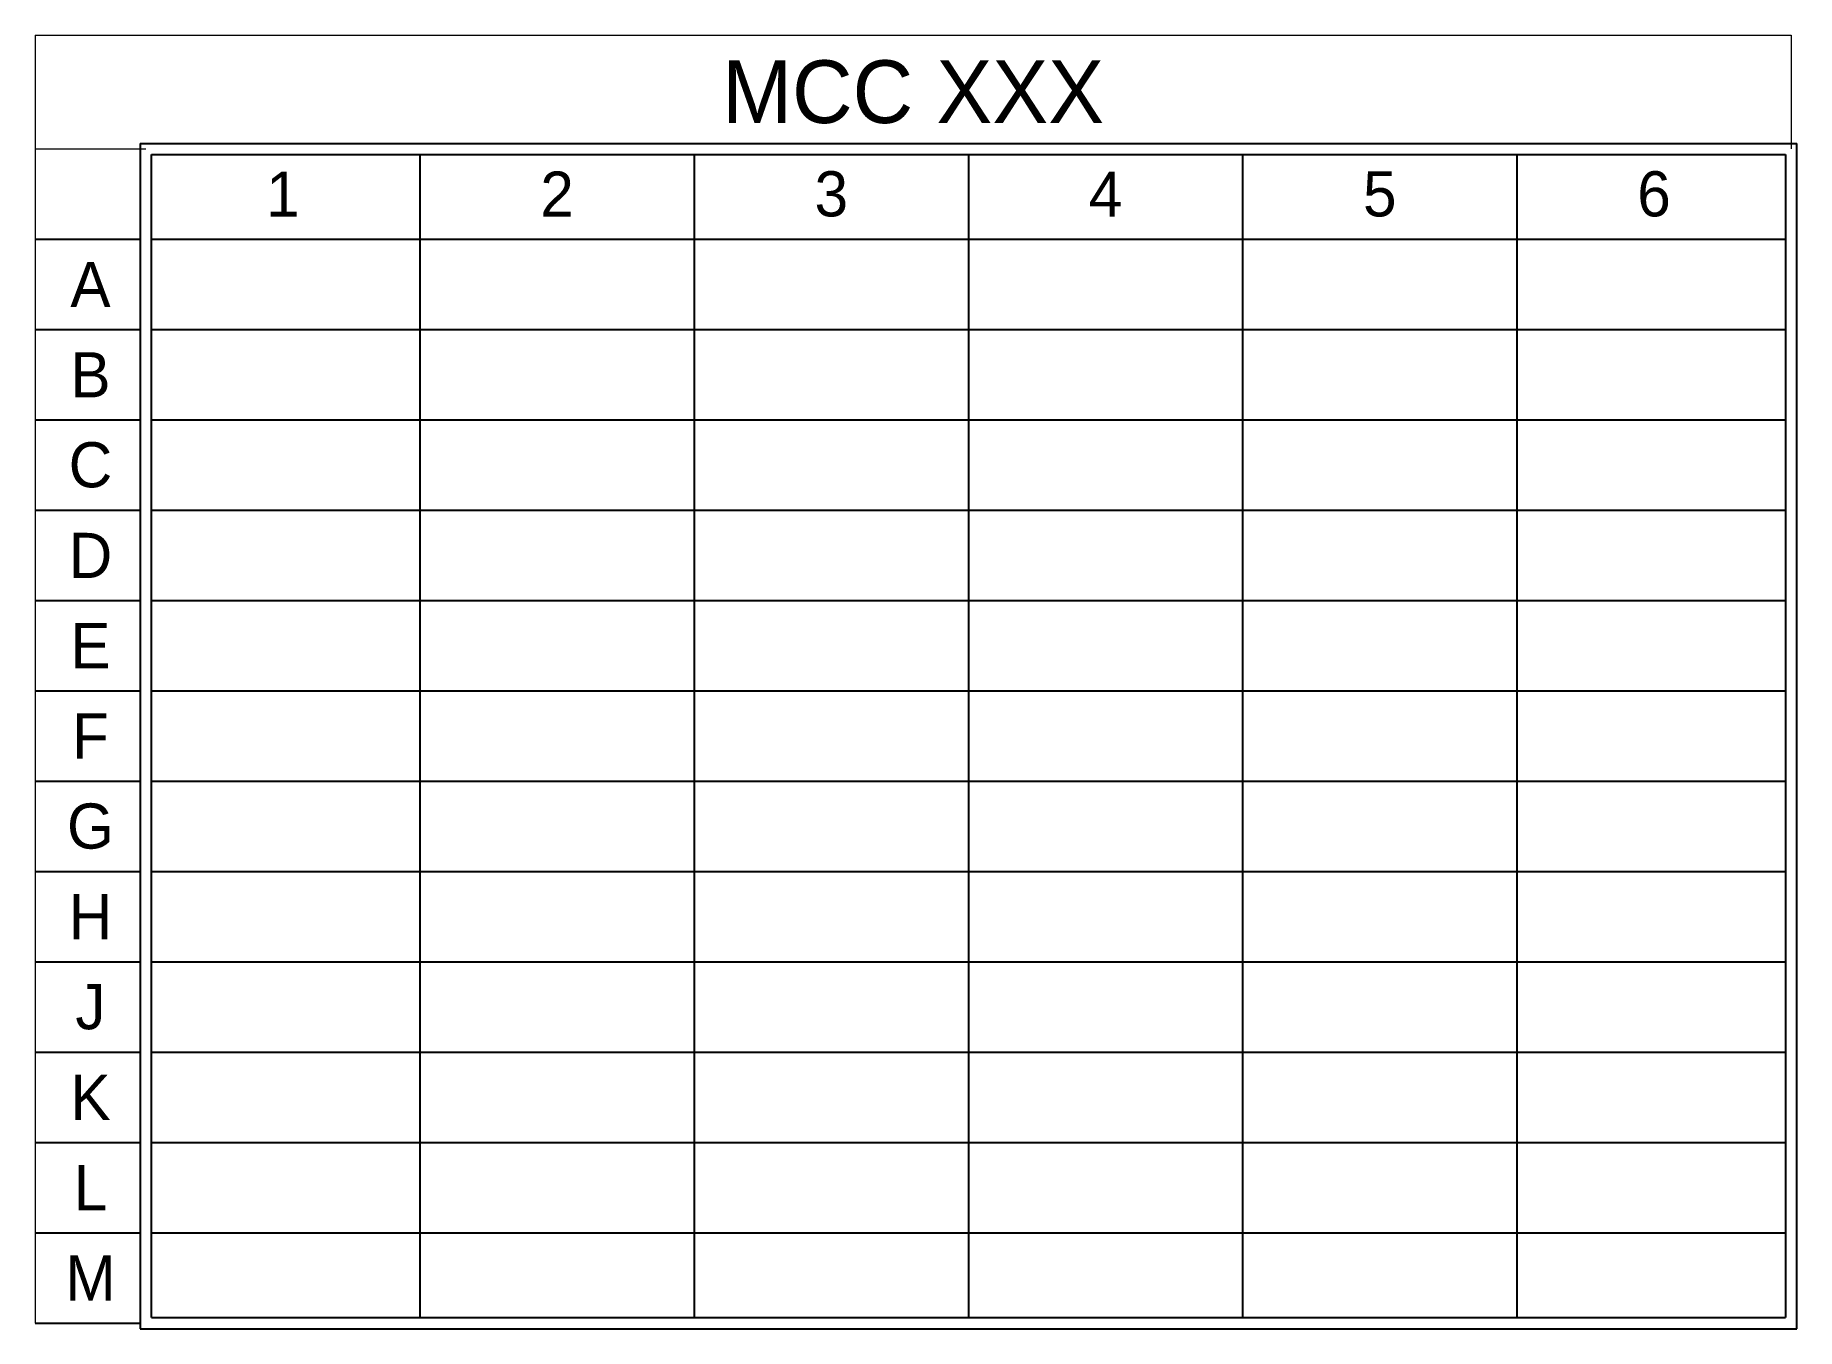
# Model space of a CAD drawing. Header units: inches. Extents: x 0 to 7.03, y 0 to 5.16.
import ezdxf

# ---------------------------------------------------------------- set-up
doc = ezdxf.new("R2010")
doc.units = ezdxf.units.IN
doc.header["$MEASUREMENT"] = 0

# ---------------------------------------------------------------- blocks, each defined once
blk = doc.blocks.new('*T1')
at = {"color": 0, "lineweight": -2, "transparency": 16777216}
for p, q in [((0.4181, -0.4308), (7.0256, -0.4308)), ((0.4181, -0.4308), (0.4181, -5.1558)), ((0.4631, -0.4758), (6.9806, -0.4758)), ((0.4631, -0.8133), (0.4631, -0.4758)), ((1.5344, -0.4758), (1.5344, -0.8133)), ((2.6281, -0.4758), (2.6281, -0.8133)), ((3.7219, -0.4758), (3.7219, -0.8133)), ((4.8156, -0.4758), (4.8156, -0.8133)), ((5.9094, -0.4758), (5.9094, -0.8133)), ((6.9806, -0.4758), (6.9806, -5.1108)), ((7.0256, -0.8133), (7.0256, -0.4308)), ((0, -0.8133), (0.4181, -0.8133)), ((0.4631, -0.8133), (6.9806, -0.8133)), ((0.4631, -1.1733), (0.4631, -0.8133)), ((7.0256, -1.1733), (7.0256, -0.8133)), ((0, -1.1733), (0.4181, -1.1733)), ((0.4631, -1.5333), (0.4631, -1.1733)), ((7.0256, -1.5333), (7.0256, -1.1733)), ((0, -1.5333), (0.4181, -1.5333)), ((0.4631, -1.8933), (0.4631, -1.5333)), ((7.0256, -1.8933), (7.0256, -1.5333)), ((0, -1.8933), (0.4181, -1.8933)), ((0.4631, -2.2533), (0.4631, -1.8933)), ((7.0256, -2.2533), (7.0256, -1.8933)), ((0, -2.2533), (0.4181, -2.2533)), ((0.4631, -2.6133), (0.4631, -2.2533)), ((7.0256, -2.6133), (7.0256, -2.2533)), ((0, -2.6133), (0.4181, -2.6133)), ((0.4631, -2.9733), (0.4631, -2.6133)), ((7.0256, -2.9733), (7.0256, -2.6133)), ((0, -2.9733), (0.4181, -2.9733)), ((0.4631, -3.3333), (0.4631, -2.9733)), ((7.0256, -3.3333), (7.0256, -2.9733)), ((0, -3.3333), (0.4181, -3.3333)), ((0.4631, -3.6933), (0.4631, -3.3333)), ((7.0256, -3.6933), (7.0256, -3.3333)), ((0, -3.6933), (0.4181, -3.6933)), ((0.4631, -4.0533), (0.4631, -3.6933)), ((7.0256, -4.0533), (7.0256, -3.6933)), ((0, -4.0533), (0.4181, -4.0533)), ((0.4631, -4.4133), (0.4631, -4.0533)), ((7.0256, -4.4133), (7.0256, -4.0533)), ((0, -4.4133), (0.4181, -4.4133)), ((0.4631, -4.7733), (0.4631, -4.4133)), ((7.0256, -4.7733), (7.0256, -4.4133)), ((0, -4.7733), (0.4181, -4.7733)), ((0.4631, -5.1108), (0.4631, -4.7733)), ((7.0256, -5.1558), (7.0256, -4.7733)), ((0.4631, -5.1108), (6.9806, -5.1108)), ((0, -5.1333), (0.4181, -5.1333)), ((0.4181, -5.1558), (7.0256, -5.1558))]:
    blk.add_line(p, q, dxfattribs=at)
at = {"color": 0, "linetype": 'ByBlock', "lineweight": -2, "transparency": 16777216}
for p, q in [((1.5344, -0.8133), (1.5344, -5.1108)), ((2.6281, -0.8133), (2.6281, -5.1108)), ((3.7219, -0.8133), (3.7219, -5.1108)), ((4.8156, -0.8133), (4.8156, -5.1108)), ((5.9094, -0.8133), (5.9094, -5.1108)), ((0.4631, -1.1733), (6.9806, -1.1733)), ((0.4631, -1.5333), (6.9806, -1.5333)), ((0.4631, -1.8933), (6.9806, -1.8933)), ((0.4631, -2.2533), (6.9806, -2.2533)), ((0.4631, -2.6133), (6.9806, -2.6133)), ((0.4631, -2.9733), (6.9806, -2.9733)), ((0.4631, -3.3333), (6.9806, -3.3333)), ((0.4631, -3.6933), (6.9806, -3.6933)), ((0.4631, -4.0533), (6.9806, -4.0533)), ((0.4631, -4.4133), (6.9806, -4.4133)), ((0.4631, -4.7733), (6.9806, -4.7733))]:
    blk.add_line(p, q, dxfattribs=at)
at = {"layer": 'Defpoints', "color": 8, "linetype": 'ByBlock', "lineweight": 0, "transparency": 16777216}
for p, q in [((0, 0), (7.0031, 0)), ((0, 0), (0, -5.1333)), ((7.0031, 0), (7.0031, -0.4533)), ((0, -0.4533), (0.4406, -0.4533))]:
    blk.add_line(p, q, dxfattribs=at)
at = {"color": 0, "transparency": 16777216, "attachment_point": 5}
for s, insert, char_height, width in [('MCC XXX', (3.5016, -0.2267), 0.25, 6.883135), ('1', (0.9875, -0.6333), 0.18, 0.97375), ('2', (2.0813, -0.6333), 0.18, 0.97375), ('3', (3.175, -0.6333), 0.18, 0.97375), ('4', (4.2688, -0.6333), 0.18, 0.97375), ('5', (5.3625, -0.6333), 0.18, 0.97375), ('6', (6.4563, -0.6333), 0.18, 0.97375), ('A', (0.2203, -0.9933), 0.18, 0.320635), ('B', (0.2203, -1.3533), 0.18, 0.320635), ('C', (0.2203, -1.7133), 0.18, 0.320635), ('D', (0.2203, -2.0733), 0.18, 0.320635), ('E', (0.2203, -2.4333), 0.18, 0.320635), ('F', (0.2203, -2.7933), 0.18, 0.320635), ('G', (0.2203, -3.1533), 0.18, 0.320635), ('H', (0.2203, -3.5133), 0.18, 0.320635), ('J', (0.2203, -3.8733), 0.18, 0.320635), ('K', (0.2203, -4.2333), 0.18, 0.320635), ('L', (0.2203, -4.5933), 0.18, 0.320635), ('M', (0.2203, -4.9533), 0.18, 0.320635)]:
    blk.add_mtext(s, dxfattribs=dict(at, insert=insert, char_height=char_height, width=width))

msp = doc.modelspace()

# ---------------------------------------------------------------- block references
msp.add_blockref('*T1', (0, 5.1558))

doc.saveas('drawing.dxf')
